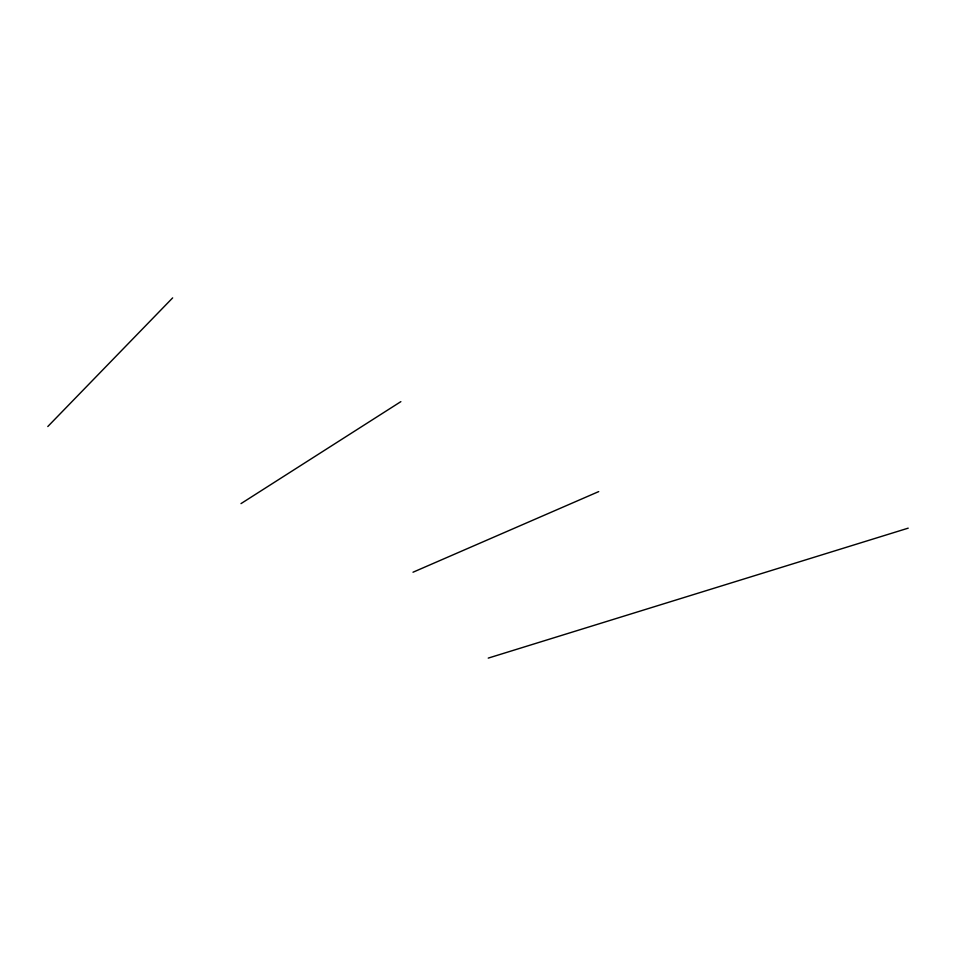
<?xml version="1.0" encoding="UTF-8"?>
<svg xmlns="http://www.w3.org/2000/svg" width="956" height="956" viewBox="0 0 956 956"><rect width="100%" height="100%" fill="white"/><g stroke="black" fill="none" stroke-linecap="round" stroke-linejoin="round"><path stroke-width="1.43" d="M47.8 426.531L172.654 297.89M240.996 503.609L400.863 401.64M413.004 572.226L598.707 491.599M488.241 658.11L908.2 528.154"/></g></svg>
